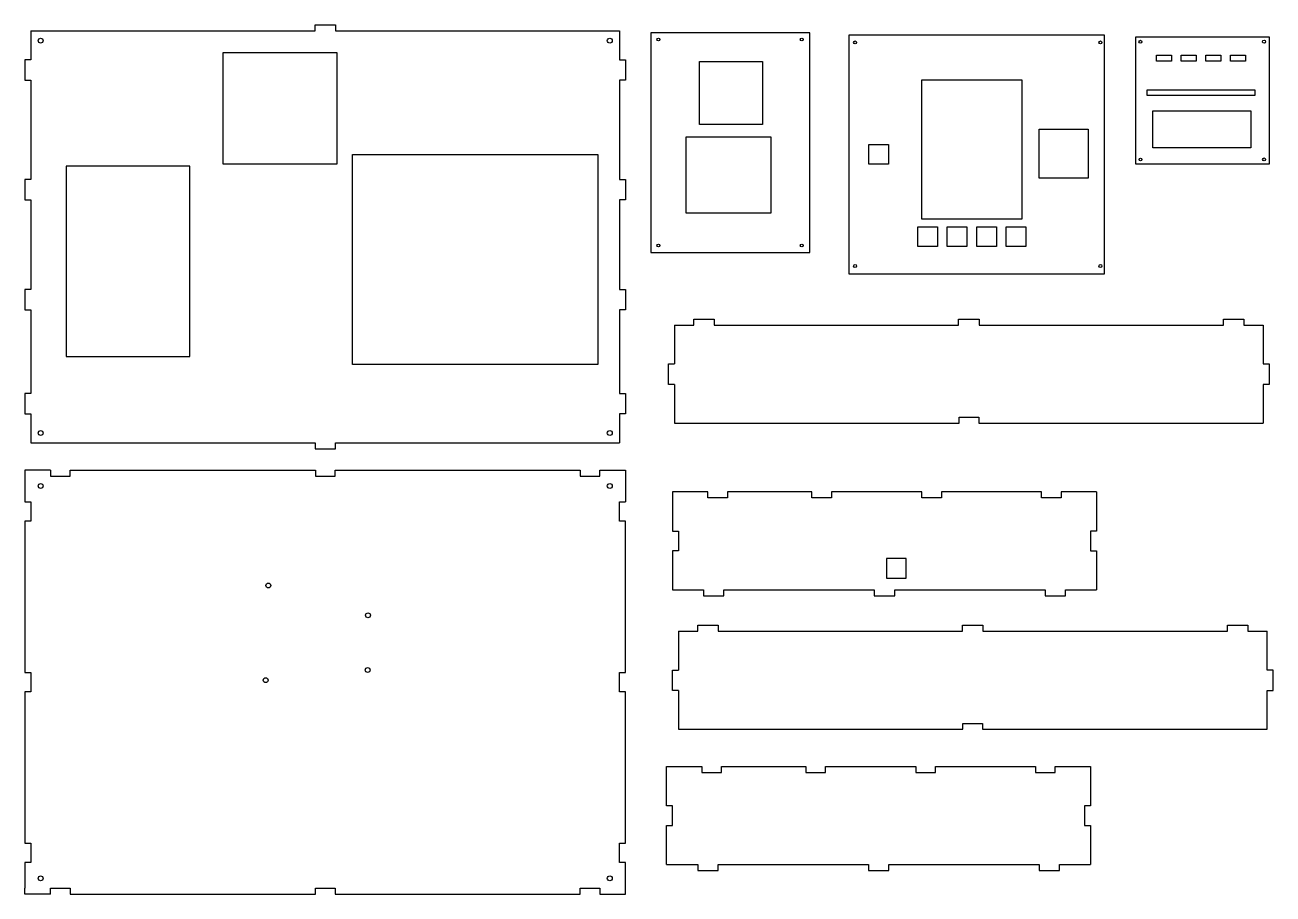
# Model space of a CAD drawing. Extents: x -153 to 483, y -335 to 108.
import ezdxf

# ---------------------------------------------------------------- set-up
doc = ezdxf.new("R2010")
doc.units = 0
doc.layers.get('0').update_dxf_attribs({"linetype": 'continuous'})

# ---------------------------------------------------------------- blocks, each defined once
blk = doc.blocks.new('BODY')
at = {"color": 0}
for p, q in [((-150, 105), (-5.2, 105)), ((-150, 105), (-150, 90.2)), ((-5.2, 108), (5.2, 108)), ((-5.2, 105), (-5.2, 108)), ((5.2, 108), (5.2, 105)), ((5.2, 105), (150, 105)), ((150, 105), (150, 90.2)), ((-150, 90.2), (-153, 90.2)), ((-153, 90.2), (-153, 79.8)), ((-52, 94), (6, 94)), ((-52, 37), (-52, 94)), ((6, 94), (6, 37)), ((150, 90.2), (153, 90.2)), ((153, 90.2), (153, 79.8)), ((-153, 79.8), (-150, 79.8)), ((-150, 79.8), (-150, 29.2)), ((150, 79.8), (150, 29.2)), ((153, 79.8), (150, 79.8)), ((13.95, 42), (139, 42)), ((13.95, -65), (13.95, 42)), ((139, 42), (139, -65)), ((-132, 36), (-132, -61)), ((-69, 36), (-132, 36)), ((-69, -61), (-69, 36)), ((6, 37), (-52, 37)), ((-150, 29.2), (-153, 29.2)), ((-153, 29.2), (-153, 18.8)), ((150, 29.2), (153, 29.2)), ((153, 29.2), (153, 18.8)), ((-153, 18.8), (-150, 18.8)), ((-150, 18.8), (-150, -26.8)), ((150, 18.8), (150, -26.8)), ((153, 18.8), (150, 18.8)), ((-150, -26.8), (-153, -26.8)), ((-153, -26.8), (-153, -37.2)), ((150, -26.8), (153, -26.8)), ((153, -26.8), (153, -37.2)), ((-153, -37.2), (-150, -37.2)), ((-150, -37.2), (-150, -79.8)), ((150, -37.2), (150, -79.8)), ((153, -37.2), (150, -37.2)), ((-132, -61), (-69, -61)), ((139, -65), (13.95, -65)), ((-150, -79.8), (-153, -79.8)), ((-153, -79.8), (-153, -90.2)), ((150, -79.8), (153, -79.8)), ((153, -79.8), (153, -90.2)), ((-153, -90.2), (-150, -90.2)), ((-150, -90.2), (-150, -105)), ((150, -90.2), (150, -105)), ((153, -90.2), (150, -90.2)), ((-150, -105), (-5.2, -105)), ((-5.2, -105), (-5.2, -108)), ((-5.2, -108), (5.2, -108)), ((5.2, -108), (5.2, -105)), ((5.2, -105), (150, -105))]:
    blk.add_line(p, q, dxfattribs=at)
for centre in [(-145, 100), (145, 100), (-145, -100), (145, -100)]:
    blk.add_circle(centre, 1.25, dxfattribs=at)
blk = doc.blocks.new('BODY001')
at = {"color": 0}
for p, q in [((247, 104), (166, 104)), ((166, 104), (166, -8)), ((247, -8), (247, 104)), ((190.81, 89.29), (222.81, 89.29)), ((190.81, 57.29), (190.81, 89.29)), ((222.81, 89.29), (222.81, 57.29)), ((222.81, 57.29), (190.81, 57.29)), ((184, 51), (227, 51)), ((184, 12), (184, 51)), ((227, 51), (227, 12)), ((227, 12), (184, 12)), ((166, -8), (247, -8))]:
    blk.add_line(p, q, dxfattribs=at)
for centre in [(169.82, 100.59), (242.82, 100.59), (169.82, -4.41), (242.82, -4.41)]:
    blk.add_circle(centre, 0.75, dxfattribs=at)
blk = doc.blocks.new('BODY002')
at = {"color": 0}
for p, q in [((267, 103), (397, 103)), ((267, -19), (267, 103)), ((397, 103), (397, -19)), ((304.02, 9), (304.02, 80)), ((304.02, 80), (355.02, 80)), ((355.02, 80), (355.02, 9)), ((363.78, 29.87), (363.78, 54.87)), ((363.78, 54.87), (388.78, 54.87)), ((388.78, 54.87), (388.78, 29.87)), ((277.04, 37.07), (277.04, 47.07)), ((277.04, 47.07), (287.04, 47.07)), ((287.04, 47.07), (287.04, 37.07)), ((287.04, 37.07), (277.04, 37.07)), ((388.78, 29.87), (363.78, 29.87)), ((355.02, 9), (304.02, 9)), ((302, -4.96), (302, 5.04)), ((302, 5.04), (312, 5.04)), ((312, 5.04), (312, -4.96)), ((317, -4.96), (317, 5.04)), ((317, 5.04), (327, 5.04)), ((327, 5.04), (327, -4.96)), ((332, -4.96), (332, 5.04)), ((332, 5.04), (342, 5.04)), ((342, 5.04), (342, -4.96)), ((347, -4.96), (347, 5.04)), ((347, 5.04), (357, 5.04)), ((357, 5.04), (357, -4.96)), ((312, -4.96), (302, -4.96)), ((327, -4.96), (317, -4.96)), ((342, -4.96), (332, -4.96)), ((357, -4.96), (347, -4.96)), ((397, -19), (267, -19))]:
    blk.add_line(p, q, dxfattribs=at)
for centre in [(270.02, 99.12), (395.02, 99.12), (270.02, -14.88), (395.02, -14.88)]:
    blk.add_circle(centre, 0.75, dxfattribs=at)
blk = doc.blocks.new('BODY004')
at = {"color": 0}
for p, q in [((-140, -119), (-153, -119)), ((-153, -119), (-153, -135)), ((-140, -119), (-140, -122)), ((-130, -119), (-5, -119)), ((-130, -122), (-130, -119)), ((-5, -119), (-5, -122)), ((5, -119), (130, -119)), ((5, -122), (5, -119)), ((130, -119), (130, -122)), ((140, -119), (153, -119)), ((140, -122), (140, -119)), ((153, -119), (153, -135)), ((-140, -122), (-130, -122)), ((-5, -122), (5, -122)), ((130, -122), (140, -122)), ((-153, -135), (-150, -135)), ((-150, -135), (-150, -145)), ((150, -145), (150, -135)), ((150, -135), (153, -135)), ((-150, -145), (-153, -145)), ((-153, -145), (-153, -222)), ((153, -145), (150, -145)), ((153, -222), (153, -145)), ((-153, -222), (-150, -222)), ((-150, -222), (-150, -232)), ((150, -232), (150, -222)), ((150, -222), (153, -222)), ((-150, -232), (-153, -232)), ((-153, -232), (-153, -309)), ((153, -232), (150, -232)), ((153, -309), (153, -232)), ((-153, -309), (-150, -309)), ((-150, -309), (-150, -319)), ((150, -319), (150, -309)), ((150, -309), (153, -309)), ((-150, -319), (-153, -319)), ((-153, -319), (-153, -332)), ((153, -319), (150, -319)), ((153, -335), (153, -319)), ((-153, -335), (-153, -332)), ((-140, -335), (-153, -335)), ((-140, -335), (-140, -332)), ((-140, -332), (-130, -332)), ((-130, -332), (-130, -335)), ((-130, -335), (-5, -335)), ((-5, -335), (-5, -332)), ((-5, -332), (5, -332)), ((5, -332), (5, -335)), ((5, -335), (130, -335)), ((130, -335), (130, -332)), ((130, -332), (140, -332)), ((140, -332), (140, -335)), ((140, -335), (153, -335))]:
    blk.add_line(p, q, dxfattribs=at)
for centre in [(-145, -127), (145, -127), (-29.000438, -177.708447), (21.799562, -192.908447), (21.620624, -220.808447), (-30.320438, -225.998447), (-145, -327), (145, -327)]:
    blk.add_circle(centre, 1.25, dxfattribs=at)
blk = doc.blocks.new('BODY003')
at = {"color": 0}
for p, q in [((413, 102), (481, 102)), ((413, 37), (413, 102)), ((481, 102), (481, 37)), ((423.62, 89.58), (423.62, 92.58)), ((423.62, 92.58), (431.32, 92.58)), ((431.32, 89.58), (423.62, 89.58)), ((431.32, 92.58), (431.32, 89.58)), ((436.19, 89.58), (436.19, 92.58)), ((436.19, 92.58), (443.89, 92.58)), ((443.89, 89.58), (436.19, 89.58)), ((443.89, 92.58), (443.89, 89.58)), ((448.76, 89.58), (448.76, 92.58)), ((448.76, 92.58), (456.46, 92.58)), ((456.46, 89.58), (448.76, 89.58)), ((456.46, 92.58), (456.46, 89.58)), ((461.33, 89.58), (461.33, 92.58)), ((461.33, 92.58), (469.03, 92.58)), ((469.03, 89.58), (461.33, 89.58)), ((469.03, 92.58), (469.03, 89.58)), ((418.8, 72), (418.8, 75)), ((418.8, 75), (473.8, 75)), ((473.8, 72), (418.8, 72)), ((473.8, 75), (473.8, 72)), ((421.7, 45.29), (421.7, 64.29)), ((421.7, 64.29), (471.7, 64.29)), ((471.7, 64.29), (471.7, 45.29)), ((471.7, 45.29), (421.7, 45.29)), ((481, 37), (413, 37))]:
    blk.add_line(p, q, dxfattribs=at)
for centre in [(415.41, 99.42), (478.41, 99.48), (415.46, 39.42), (478.46, 39.48)]:
    blk.add_circle(centre, 0.75, dxfattribs=at)
blk = doc.blocks.new('BODY005')
at = {"color": 0}
for p, q in [((195, -130), (177, -130)), ((177, -130), (177, -150)), ((195, -133), (195, -130)), ((205, -133), (195, -133)), ((248, -130), (205, -130)), ((205, -130), (205, -133)), ((248, -133), (248, -130)), ((258, -133), (248, -133)), ((304, -130), (258, -130)), ((258, -130), (258, -133)), ((304, -133), (304, -130)), ((314, -133), (304, -133)), ((365, -130), (314, -130)), ((314, -130), (314, -133)), ((365, -133), (365, -130)), ((375, -133), (365, -133)), ((393, -130), (375, -130)), ((375, -130), (375, -133)), ((393, -130), (393, -150)), ((177, -150), (180, -150)), ((180, -150), (180, -160)), ((390, -150), (390, -160)), ((393, -150), (390, -150)), ((180, -160), (177, -160)), ((177, -160), (177, -180)), ((286, -164), (286, -174)), ((296, -164), (286, -164)), ((296, -174), (296, -164)), ((390, -160), (393, -160)), ((393, -160), (393, -180)), ((286, -174), (296, -174)), ((177, -180), (192.8, -180)), ((192.8, -180), (192.8, -183)), ((192.8, -183), (203.2, -183)), ((203.2, -183), (203.2, -180)), ((203.2, -180), (279.8, -180)), ((279.8, -180), (279.8, -183)), ((279.8, -183), (290.2, -183)), ((290.2, -183), (290.2, -180)), ((290.2, -180), (366.8, -180)), ((366.8, -180), (366.8, -183)), ((366.8, -183), (377.2, -183)), ((377.2, -183), (377.2, -180)), ((377.2, -180), (393, -180))]:
    blk.add_line(p, q, dxfattribs=at)
blk = doc.blocks.new('BODY006')
at = {"color": 0}
for p, q in [((174, -270), (192, -270)), ((174, -290), (174, -270)), ((192, -270), (192, -273)), ((192, -273), (202, -273)), ((202, -270), (245, -270)), ((202, -273), (202, -270)), ((245, -270), (245, -273)), ((245, -273), (255, -273)), ((255, -270), (301, -270)), ((255, -273), (255, -270)), ((301, -270), (301, -273)), ((301, -273), (311, -273)), ((311, -270), (362, -270)), ((311, -273), (311, -270)), ((362, -270), (362, -273)), ((362, -273), (372, -273)), ((372, -270), (390, -270)), ((372, -273), (372, -270)), ((390, -270), (390, -290)), ((177, -290), (174, -290)), ((177, -300), (177, -290)), ((387, -290), (387, -300)), ((390, -290), (387, -290)), ((174, -300), (177, -300)), ((174, -320), (174, -300)), ((387, -300), (390, -300)), ((390, -300), (390, -320)), ((174, -320), (189.8, -320)), ((189.8, -320), (189.8, -323)), ((189.8, -323), (200.2, -323)), ((200.2, -323), (200.2, -320)), ((200.2, -320), (276.8, -320)), ((276.8, -320), (276.8, -323)), ((276.8, -323), (287.2, -323)), ((287.2, -323), (287.2, -320)), ((287.2, -320), (363.8, -320)), ((363.8, -320), (363.8, -323)), ((363.8, -323), (374.2, -323)), ((374.2, -323), (374.2, -320)), ((374.2, -320), (390, -320))]:
    blk.add_line(p, q, dxfattribs=at)
blk = doc.blocks.new('BODY007')
at = {"color": 0}
for p, q in [((180, -201), (189.8, -201)), ((180, -201), (180, -220.8)), ((189.8, -201), (189.8, -198)), ((189.8, -198), (200.2, -198)), ((200.2, -198), (200.2, -201)), ((200.2, -201), (324.8, -201)), ((324.8, -201), (324.8, -198)), ((324.8, -198), (335.2, -198)), ((335.2, -198), (335.2, -201)), ((335.2, -201), (459.8, -201)), ((459.8, -201), (459.8, -198)), ((459.8, -198), (470.2, -198)), ((470.2, -198), (470.2, -201)), ((470.2, -201), (480, -201)), ((480, -220.8), (480, -201)), ((177, -231.2), (177, -220.8)), ((177, -220.8), (180, -220.8)), ((483, -220.8), (480, -220.8)), ((483, -231.2), (483, -220.8)), ((180, -231.2), (177, -231.2)), ((180, -231.2), (180, -251)), ((480, -231.2), (483, -231.2)), ((480, -251), (480, -231.2)), ((325, -248), (335, -248)), ((325, -251), (325, -248)), ((335, -248), (335, -251)), ((180, -251), (325, -251)), ((335, -251), (480, -251))]:
    blk.add_line(p, q, dxfattribs=at)
blk = doc.blocks.new('BODY008')
at = {"color": 0}
for p, q in [((187.8, -45), (187.8, -42)), ((187.8, -42), (198.2, -42)), ((198.2, -42), (198.2, -45)), ((322.8, -45), (322.8, -42)), ((322.8, -42), (333.2, -42)), ((333.2, -42), (333.2, -45)), ((457.8, -45), (457.8, -42)), ((457.8, -42), (468.2, -42)), ((468.2, -42), (468.2, -45)), ((178, -45), (178, -64.8)), ((178, -45), (187.8, -45)), ((198.2, -45), (322.8, -45)), ((333.2, -45), (457.8, -45)), ((468.2, -45), (478, -45)), ((478, -45), (478, -64.8)), ((175, -75.2), (175, -64.8)), ((175, -64.8), (178, -64.8)), ((478, -64.8), (481, -64.8)), ((481, -64.8), (481, -75.2)), ((178, -75.2), (175, -75.2)), ((178, -75.2), (178, -95)), ((481, -75.2), (478, -75.2)), ((478, -75.2), (478, -95)), ((178, -95), (323, -95)), ((323, -92), (333, -92)), ((323, -95), (323, -92)), ((333, -92), (333, -95)), ((333, -95), (478, -95))]:
    blk.add_line(p, q, dxfattribs=at)

msp = doc.modelspace()

# ---------------------------------------------------------------- block references
at = {"color": 0}
for name in ['BODY', 'BODY001', 'BODY002', 'BODY003', 'BODY008', 'BODY004', 'BODY005', 'BODY007', 'BODY006']:
    msp.add_blockref(name, (0, 0), dxfattribs=at)

doc.saveas('drawing.dxf')
